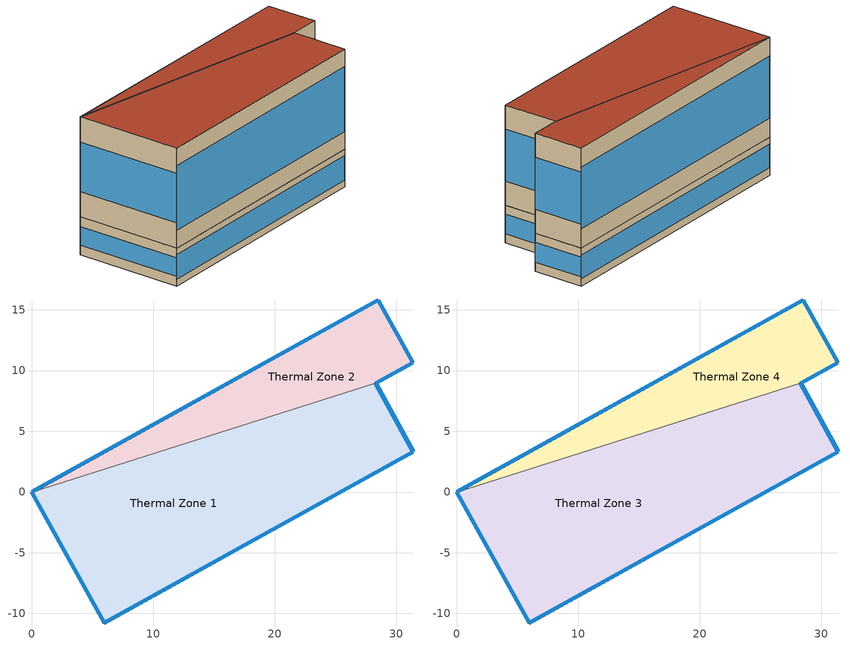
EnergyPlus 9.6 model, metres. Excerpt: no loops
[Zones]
Thermal Zone 1
 floor ground (ExtSlabCarpet): 0,0 28.31,8.96 31.43,3.32 5.98,-10.78 z0
 wall outside (Ext Wall): 0,0 5.98,-10.78 31.43,3.32 28.31,8.96 z0:4.35
 wall to Thermal Zone 2 (Interior Wall): 28.31,8.96 0,0 z0:4.35
 window (Ext Window): 5.99,-10.78 31.42,3.32 z0.76:3.59; 31.42,3.33 28.31,8.95 z1.04:3.31; 0,-0.01 5.97,-10.78 z1.11:3.24
Thermal Zone 2
 floor ground (ExtSlabCarpet): 31.38,10.66 28.31,8.96 0,0 28.52,15.81 z0
 wall outside (Ext Wall): 28.31,8.96 31.38,10.66 28.52,15.81 0,0 z0:4.35
 window (Ext Window): 28.32,8.96 31.37,10.65 z0.76:3.59; 31.37,10.67 28.53,15.8 z1.04:3.31; 28.51,15.8 0.01,0 z0.83:3.52
Thermal Zone 3
 floor to Thermal Zone 1 (Interior Floor): 0,0 28.31,8.96 31.43,3.32 5.98,-10.78 z4.35
 wall outside (Ext Wall): 0,0 5.98,-10.78 31.43,3.32 28.31,8.96 z4.35:15.81
 wall to Thermal Zone 4 (Interior Wall): 28.31,8.96 0,0 z4.35:15.81
 window (Ext Window): 5.99,-10.78 31.42,3.32 z6.36:13.8; 31.42,3.33 28.31,8.95 z7.1:13.06; 0,-0.01 5.97,-10.78 z7.27:12.89
 roof outside (Ext Roof): 0,0 5.98,-10.78 31.43,3.32 28.31,8.96 z15.81
Thermal Zone 4
 floor to Thermal Zone 2 (Interior Floor): 0,0 28.52,15.81 31.38,10.66 28.31,8.96 z4.35
 wall outside (Ext Wall): 28.31,8.96 31.38,10.66 28.52,15.81 0,0 z4.35:15.81
 window (Ext Window): 28.32,8.96 31.37,10.65 z6.36:13.8; 31.37,10.67 28.53,15.8 z7.1:13.06; 28.51,15.8 0.01,0 z6.53:13.63
 roof outside (Ext Roof): 0,0 28.31,8.96 31.38,10.66 28.52,15.81 z15.81
[Building]
Building 1: North Axis {deg}=-0
[Site:Location]
Washington Dc Dulles IntL Ar: Latitude {deg}=38.98; Longitude {deg}=-77.47; Time Zone {hr}=-5; Elevation {m}=82
[SizingPeriod:DesignDay] Month=7; Day of Month=21; Day Type=SummerDesignDay; Daily Dry-Bulb Temperature Range {deltaC}=14.4; Dry-Bulb Temperature Range Modifier Type=DefaultMultipliers; Barometric Pressure {Pa}=86790; Wind Speed {m/s}=5; Wind Direction {deg}=340; Rain Indicator=No; Snow Indicator=No; Daylight Saving Time Indicator=No; Solar Model Indicator=ASHRAETau; ASHRAE Clear Sky Optical Depth for Beam Irradiance (taub)=0.339; ASHRAE Clear Sky Optical Depth for Diffuse Irradiance (taud)=2.366; Begin Environment Reset Mode=FullResetAtBeginEnvironment
Name | Maximum Dry-Bulb Temperature {C} | Humidity Condition Type | Wetbulb or DewPoint at Maximum Dry-Bulb {C} | Enthalpy at Maximum Dry-Bulb {J/kg}
SALT-LAKE-CITY-IAP Ann Clg .4% Condns DB=>MWB | 36.5 | Wetbulb | 17.1
SALT-LAKE-CITY-IAP Ann Clg .4% Condns DP=>MDB | 22.5 | Dewpoint | 15.6
SALT-LAKE-CITY-IAP Ann Clg .4% Condns Enth=>MDB | 30.8 | Enthalpy |  | 59300
SALT-LAKE-CITY-IAP Ann Clg .4% Condns WB=>MDB | 31.2 | Wetbulb | 19
[Material] Thermal Absorptance=0.9
Name | Roughness | Thickness m | Conductivity W/m-K | Density kg/m3 | Specific Heat J/kg-K | Solar Absorptance | Visible Absorptance
wall concrete | MediumRough | 0.03 | 0.5 | 2243 | 837 | 0.65 | 0.65
roof concrete | MediumRough | 0.05 | 0.5 | 2243 | 837 | 0.65 | 0.65
Wall Insulation [18]; Roof Insulation [18] | MediumRough | 0.1693 | 0.049 | 265 | 836.8 | 0.7 | 0.7
F16 Acoustic tile | MediumSmooth | 0.0191 | 0.06 | 368 | 590 | 0.3 | 0.3
M11 100mm lightweight concrete | MediumRough | 0.1016 | 0.53 | 1280 | 840 | 0.5 | 0.5
MAT-CC05 4 HW CONCRETE | Rough | 0.1016 | 1.311 | 2240 | 836.8 | 0.85 | 0.85
G01a 19mm gypsum board | MediumSmooth | 0.019 | 0.16 | 800 | 1090 | 0.4 | 0.4
[Material:AirGap]
Name | Thermal Resistance m2-K/W
F04 Wall air space resistance | 0.15
F05 Ceiling air space resistance | 0.18
[Material:NoMass]
CP02 CARPET PAD: Roughness=Smooth; Thermal Resistance m2-K/W=0.1; Thermal Absorptance=0.9; Solar Absorptance=0.8; Visible Absorptance=0.8
[WindowMaterial:SimpleGlazingSystem]
Window Material Simple Glazing System: U-Factor W/m2-K=1.8; Solar Heat Gain Coefficient=0.3
[Construction]
Ext Roof: roof concrete, Roof Insulation [18]
Ext Wall: wall concrete, Wall Insulation [18]
Ext Window: Window Material Simple Glazing System
ExtSlabCarpet: MAT-CC05 4 HW CONCRETE, CP02 CARPET PAD
Interior Floor: F16 Acoustic tile, F05 Ceiling air space resistance, M11 100mm lightweight concrete
Interior Wall: G01a 19mm gypsum board, F04 Wall air space resistance, G01a 19mm gypsum board
[Zone]
Thermal Zone 1; Thermal Zone 2: 61, 0, 0, 0, , 1, , , , , , Yes
Thermal Zone 3; Thermal Zone 4: 61, 0, 0, 4.35, , 1, , , , , , Yes
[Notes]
wall material
roof material
